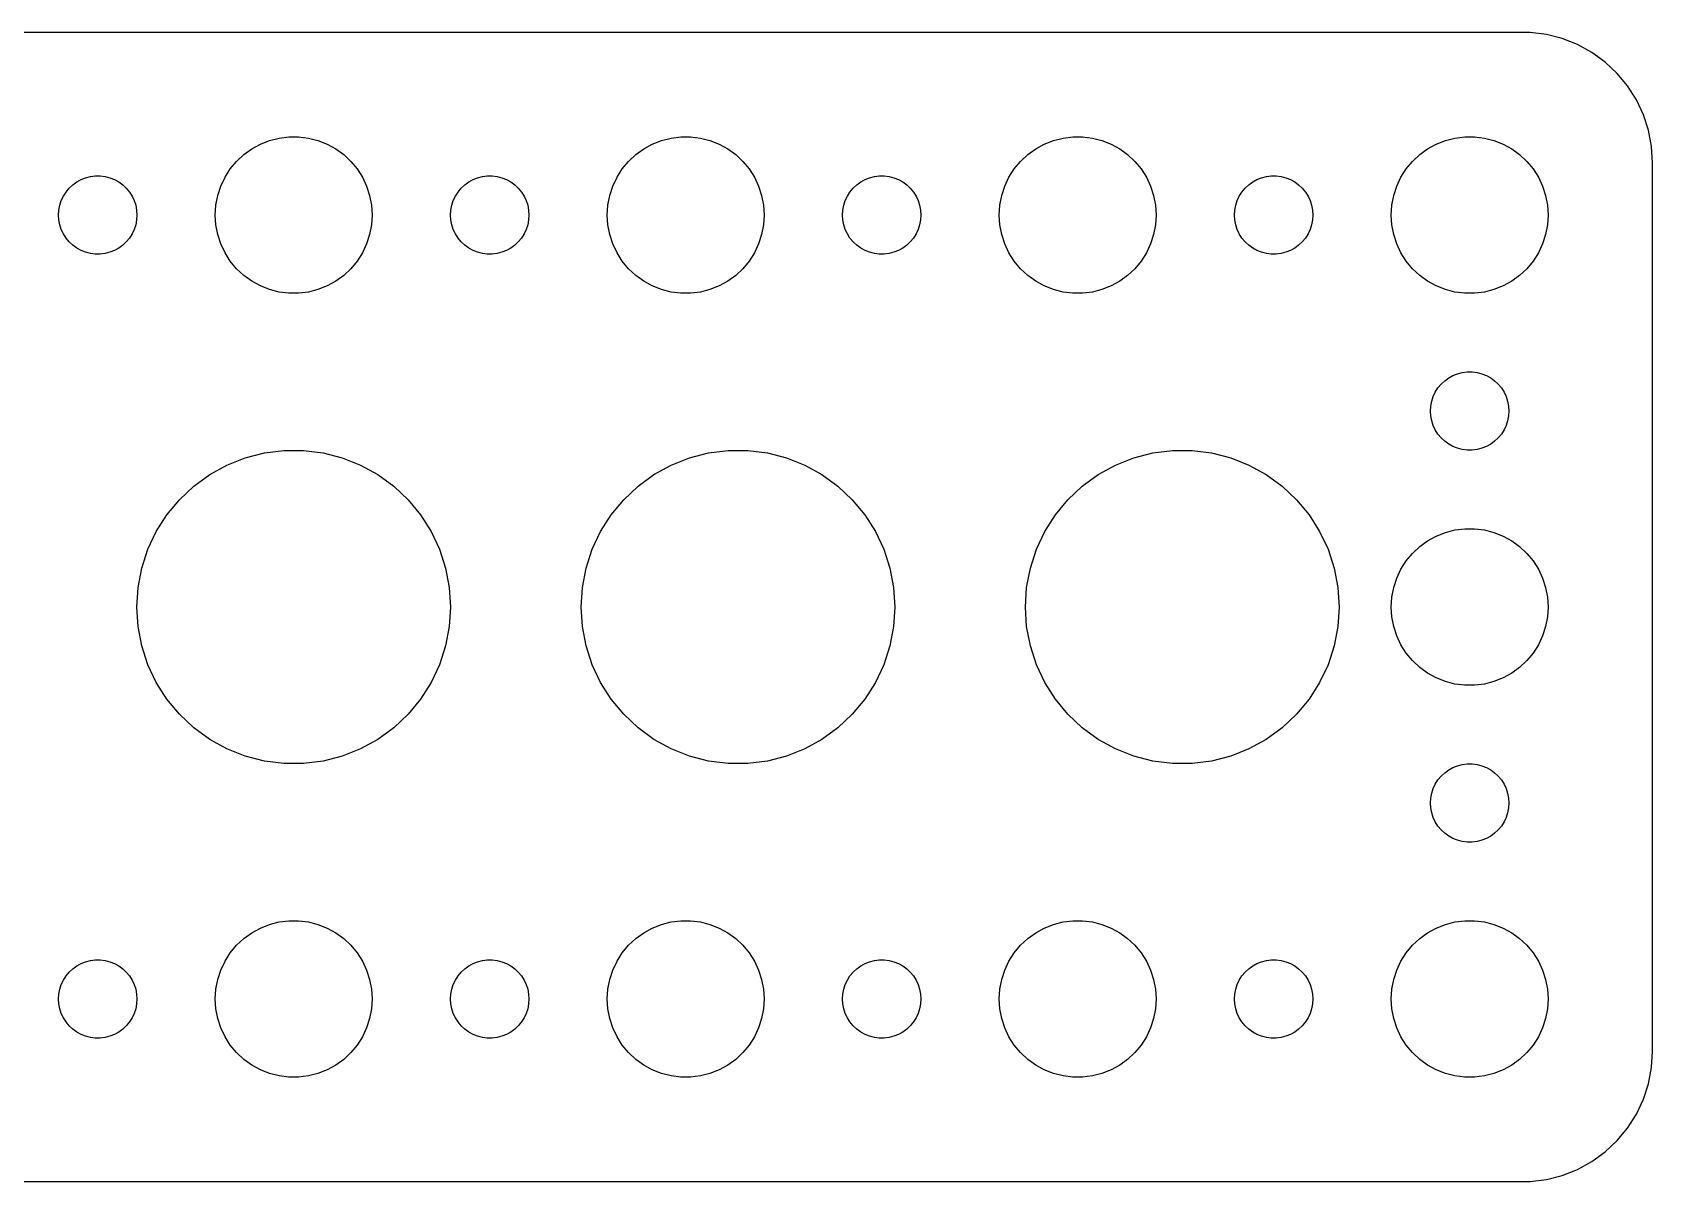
# Model space of a CAD drawing. Header units: metres. Extents: x -52 to 52, y 32 to 76.
# Drawn here: x -10 to 52, y 32 to 76 of the extents above; entities that cross this region are included whole.
import ezdxf

# ---------------------------------------------------------------- set-up
doc = ezdxf.new("R2010")
doc.units = ezdxf.units.M

msp = doc.modelspace()

# ---------------------------------------------------------------- linework, layer by layer
for p, q in [((47.3139, 75.9901), (-47.3139, 75.9901)), ((47.9369, 75.9114), (47.3139, 75.9901)), ((48.5451, 75.7553), (47.9369, 75.9114)), ((49.1289, 75.5241), (48.5451, 75.7553)), ((49.6791, 75.2216), (49.1289, 75.5241)), ((50.1871, 74.8526), (49.6791, 75.2216)), ((50.6448, 74.4227), (50.1871, 74.8526)), ((51.0451, 73.9389), (50.6448, 74.4227)), ((51.3815, 73.4088), (51.0451, 73.9389)), ((51.6489, 72.8406), (51.3815, 73.4088)), ((51.8429, 72.2434), (51.6489, 72.8406)), ((-0.92705, 71.8532), (-0.56213, 71.9469)), ((-0.56213, 71.9469), (-0.18837, 71.9941)), ((-0.18837, 71.9941), (0.18837, 71.9941)), ((0.18837, 71.9941), (0.56213, 71.9469)), ((0.56213, 71.9469), (0.92705, 71.8532)), ((14.0729, 71.8532), (14.4379, 71.9469)), ((14.4379, 71.9469), (14.8116, 71.9941)), ((14.8116, 71.9941), (15.1884, 71.9941)), ((15.1884, 71.9941), (15.5621, 71.9469)), ((15.5621, 71.9469), (15.927, 71.8532)), ((29.0729, 71.8532), (29.4379, 71.9469)), ((29.4379, 71.9469), (29.8116, 71.9941)), ((29.8116, 71.9941), (30.1884, 71.9941)), ((30.1884, 71.9941), (30.5621, 71.9469)), ((30.5621, 71.9469), (30.927, 71.8532)), ((44.0729, 71.8532), (44.4379, 71.9469)), ((44.4379, 71.9469), (44.8116, 71.9941)), ((44.8116, 71.9941), (45.1884, 71.9941)), ((45.1884, 71.9941), (45.5621, 71.9469)), ((45.5621, 71.9469), (45.927, 71.8532)), ((51.9606, 71.6267), (51.8429, 72.2434)), ((-2.1869, 71.0536), (-1.91226, 71.3115)), ((-1.91226, 71.3115), (-1.60747, 71.533)), ((-1.60747, 71.533), (-1.27733, 71.7145)), ((-1.27733, 71.7145), (-0.92705, 71.8532)), ((0.92705, 71.8532), (1.27733, 71.7145)), ((1.27733, 71.7145), (1.60747, 71.533)), ((1.60747, 71.533), (1.91226, 71.3115)), ((1.91226, 71.3115), (2.1869, 71.0536)), ((12.8131, 71.0536), (13.0877, 71.3115)), ((13.0877, 71.3115), (13.3925, 71.533)), ((13.3925, 71.533), (13.7227, 71.7145)), ((13.7227, 71.7145), (14.0729, 71.8532)), ((15.927, 71.8532), (16.2773, 71.7145)), ((16.2773, 71.7145), (16.6075, 71.533)), ((16.6075, 71.533), (16.9123, 71.3115)), ((16.9123, 71.3115), (17.1869, 71.0536)), ((27.8131, 71.0536), (28.0877, 71.3115)), ((28.0877, 71.3115), (28.3925, 71.533)), ((28.3925, 71.533), (28.7227, 71.7145)), ((28.7227, 71.7145), (29.0729, 71.8532)), ((30.927, 71.8532), (31.2773, 71.7145)), ((31.2773, 71.7145), (31.6075, 71.533)), ((31.6075, 71.533), (31.9123, 71.3115)), ((31.9123, 71.3115), (32.1869, 71.0536)), ((42.8131, 71.0536), (43.0877, 71.3115)), ((43.0877, 71.3115), (43.3925, 71.533)), ((43.3925, 71.533), (43.7227, 71.7145)), ((43.7227, 71.7145), (44.0729, 71.8532)), ((45.927, 71.8532), (46.2773, 71.7145)), ((46.2773, 71.7145), (46.6075, 71.533)), ((46.6075, 71.533), (46.9123, 71.3115)), ((46.9123, 71.3115), (47.1869, 71.0536)), ((52, 71), (51.9606, 71.6267)), ((-2.62891, 70.4453), (-2.42705, 70.7634)), ((-2.42705, 70.7634), (-2.1869, 71.0536)), ((2.1869, 71.0536), (2.42705, 70.7634)), ((2.42705, 70.7634), (2.62891, 70.4453)), ((12.3711, 70.4453), (12.5729, 70.7634)), ((12.5729, 70.7634), (12.8131, 71.0536)), ((17.1869, 71.0536), (17.427, 70.7634)), ((17.427, 70.7634), (17.6289, 70.4453)), ((27.3711, 70.4453), (27.5729, 70.7634)), ((27.5729, 70.7634), (27.8131, 71.0536)), ((32.1869, 71.0536), (32.427, 70.7634)), ((32.427, 70.7634), (32.6289, 70.4453)), ((42.3711, 70.4453), (42.5729, 70.7634)), ((42.5729, 70.7634), (42.8131, 71.0536)), ((47.1869, 71.0536), (47.427, 70.7634)), ((47.427, 70.7634), (47.6289, 70.4453)), ((52, 37), (52, 71)), ((-8.59344, 70.0268), (-8.45613, 70.1558)), ((-8.45613, 70.1558), (-8.30373, 70.2665)), ((-8.30373, 70.2665), (-8.13866, 70.3572)), ((-8.13866, 70.3572), (-7.96352, 70.4266)), ((-7.96352, 70.4266), (-7.78107, 70.4734)), ((-7.78107, 70.4734), (-7.59418, 70.497)), ((-7.59418, 70.497), (-7.40581, 70.497)), ((-7.40581, 70.497), (-7.21892, 70.4734)), ((-7.21892, 70.4734), (-7.03647, 70.4266)), ((-7.03647, 70.4266), (-6.86133, 70.3572)), ((-6.86133, 70.3572), (-6.69626, 70.2665)), ((-6.69626, 70.2665), (-6.54385, 70.1558)), ((-6.54385, 70.1558), (-6.40654, 70.0268)), ((-2.90575, 69.7461), (-2.78932, 70.1044)), ((-2.78932, 70.1044), (-2.62891, 70.4453)), ((2.62891, 70.4453), (2.78932, 70.1044)), ((2.78932, 70.1044), (2.90575, 69.7461)), ((6.40654, 70.0268), (6.54385, 70.1558)), ((6.54385, 70.1558), (6.69626, 70.2665)), ((6.69626, 70.2665), (6.86133, 70.3572)), ((6.86133, 70.3572), (7.03647, 70.4266)), ((7.03647, 70.4266), (7.21892, 70.4734)), ((7.21892, 70.4734), (7.40581, 70.497)), ((7.40581, 70.497), (7.59418, 70.497)), ((7.59418, 70.497), (7.78107, 70.4734)), ((7.78107, 70.4734), (7.96352, 70.4266)), ((7.96352, 70.4266), (8.13866, 70.3572)), ((8.13866, 70.3572), (8.30373, 70.2665)), ((8.30373, 70.2665), (8.45613, 70.1558)), ((8.45613, 70.1558), (8.59344, 70.0268)), ((12.0942, 69.7461), (12.2107, 70.1044)), ((12.2107, 70.1044), (12.3711, 70.4453)), ((17.6289, 70.4453), (17.7893, 70.1044)), ((17.7893, 70.1044), (17.9057, 69.7461)), ((21.4065, 70.0268), (21.5439, 70.1558)), ((21.5439, 70.1558), (21.6963, 70.2665)), ((21.6963, 70.2665), (21.8613, 70.3572)), ((21.8613, 70.3572), (22.0365, 70.4266)), ((22.0365, 70.4266), (22.2189, 70.4734)), ((22.2189, 70.4734), (22.4058, 70.497)), ((22.4058, 70.497), (22.5942, 70.497)), ((22.5942, 70.497), (22.7811, 70.4734)), ((22.7811, 70.4734), (22.9635, 70.4266)), ((22.9635, 70.4266), (23.1387, 70.3572)), ((23.1387, 70.3572), (23.3037, 70.2665)), ((23.3037, 70.2665), (23.4561, 70.1558)), ((23.4561, 70.1558), (23.5934, 70.0268)), ((27.0942, 69.7461), (27.2107, 70.1044)), ((27.2107, 70.1044), (27.3711, 70.4453)), ((32.6289, 70.4453), (32.7893, 70.1044)), ((32.7893, 70.1044), (32.9057, 69.7461)), ((36.4065, 70.0268), (36.5439, 70.1558)), ((36.5439, 70.1558), (36.6963, 70.2665)), ((36.6963, 70.2665), (36.8613, 70.3572)), ((36.8613, 70.3572), (37.0365, 70.4266)), ((37.0365, 70.4266), (37.2189, 70.4734)), ((37.2189, 70.4734), (37.4058, 70.497)), ((37.4058, 70.497), (37.5942, 70.497)), ((37.5942, 70.497), (37.7811, 70.4734)), ((37.7811, 70.4734), (37.9635, 70.4266)), ((37.9635, 70.4266), (38.1387, 70.3572)), ((38.1387, 70.3572), (38.3037, 70.2665)), ((38.3037, 70.2665), (38.4561, 70.1558)), ((38.4561, 70.1558), (38.5934, 70.0268)), ((42.0942, 69.7461), (42.2107, 70.1044)), ((42.2107, 70.1044), (42.3711, 70.4453)), ((47.6289, 70.4453), (47.7893, 70.1044)), ((47.7893, 70.1044), (47.9057, 69.7461)), ((-8.95287, 69.373), (-8.89465, 69.5522)), ((-8.89465, 69.5522), (-8.81445, 69.7226)), ((-8.81445, 69.7226), (-8.71352, 69.8817)), ((-8.71352, 69.8817), (-8.59344, 70.0268)), ((-6.40654, 70.0268), (-6.28647, 69.8817)), ((-6.28647, 69.8817), (-6.18553, 69.7226)), ((-6.18553, 69.7226), (-6.10533, 69.5522)), ((-6.10533, 69.5522), (-6.04712, 69.373)), ((-2.97633, 69.376), (-2.90575, 69.7461)), ((2.90575, 69.7461), (2.97633, 69.376)), ((6.04712, 69.373), (6.10533, 69.5522)), ((6.10533, 69.5522), (6.18553, 69.7226)), ((6.18553, 69.7226), (6.28647, 69.8817)), ((6.28647, 69.8817), (6.40654, 70.0268)), ((8.59344, 70.0268), (8.71352, 69.8817)), ((8.71352, 69.8817), (8.81445, 69.7226)), ((8.81445, 69.7226), (8.89465, 69.5522)), ((8.89465, 69.5522), (8.95287, 69.373)), ((12.0237, 69.376), (12.0942, 69.7461)), ((17.9057, 69.7461), (17.9763, 69.376)), ((21.0471, 69.373), (21.1053, 69.5522)), ((21.1053, 69.5522), (21.1855, 69.7226)), ((21.1855, 69.7226), (21.2865, 69.8817)), ((21.2865, 69.8817), (21.4065, 70.0268)), ((23.5934, 70.0268), (23.7135, 69.8817)), ((23.7135, 69.8817), (23.8145, 69.7226)), ((23.8145, 69.7226), (23.8947, 69.5522)), ((23.8947, 69.5522), (23.9529, 69.373)), ((27.0237, 69.376), (27.0942, 69.7461)), ((32.9057, 69.7461), (32.9763, 69.376)), ((36.0471, 69.373), (36.1053, 69.5522)), ((36.1053, 69.5522), (36.1855, 69.7226)), ((36.1855, 69.7226), (36.2865, 69.8817)), ((36.2865, 69.8817), (36.4065, 70.0268)), ((38.5934, 70.0268), (38.7135, 69.8817)), ((38.7135, 69.8817), (38.8145, 69.7226)), ((38.8145, 69.7226), (38.8947, 69.5522)), ((38.8947, 69.5522), (38.9529, 69.373)), ((42.0237, 69.376), (42.0942, 69.7461)), ((47.9057, 69.7461), (47.9763, 69.376)), ((-9, 69), (-8.98816, 69.188)), ((-8.98816, 68.812), (-9, 69)), ((-8.98816, 69.188), (-8.95287, 69.373)), ((-6.04712, 69.373), (-6.01183, 69.188)), ((-6.01183, 69.188), (-6, 69)), ((-6, 69), (-6.01183, 68.812)), ((-3, 69), (-2.97633, 69.376)), ((-2.97633, 68.624), (-3, 69)), ((2.97633, 69.376), (3, 69)), ((3, 69), (2.97633, 68.624)), ((6, 69), (6.01183, 69.188)), ((6.01183, 68.812), (6, 69)), ((6.01183, 69.188), (6.04712, 69.373)), ((8.95287, 69.373), (8.98816, 69.188)), ((8.98816, 69.188), (9, 69)), ((9, 69), (8.98816, 68.812)), ((12, 69), (12.0237, 69.376)), ((12.0237, 68.624), (12, 69)), ((17.9763, 69.376), (18, 69)), ((18, 69), (17.9763, 68.624)), ((21, 69), (21.0118, 69.188)), ((21.0118, 68.812), (21, 69)), ((21.0118, 69.188), (21.0471, 69.373)), ((23.9529, 69.373), (23.9882, 69.188)), ((23.9882, 69.188), (24, 69)), ((24, 69), (23.9882, 68.812)), ((27, 69), (27.0237, 69.376)), ((27.0237, 68.624), (27, 69)), ((32.9763, 69.376), (33, 69)), ((33, 69), (32.9763, 68.624)), ((36, 69), (36.0118, 69.188)), ((36.0118, 68.812), (36, 69)), ((36.0118, 69.188), (36.0471, 69.373)), ((38.9529, 69.373), (38.9882, 69.188)), ((38.9882, 69.188), (39, 69)), ((39, 69), (38.9882, 68.812)), ((42, 69), (42.0237, 69.376)), ((42.0237, 68.624), (42, 69)), ((47.9763, 69.376), (48, 69)), ((48, 69), (47.9763, 68.624)), ((-8.95287, 68.627), (-8.98816, 68.812)), ((-8.89465, 68.4478), (-8.95287, 68.627)), ((-8.81445, 68.2774), (-8.89465, 68.4478)), ((-8.71352, 68.1183), (-8.81445, 68.2774)), ((-6.18553, 68.2774), (-6.28647, 68.1183)), ((-6.10533, 68.4478), (-6.18553, 68.2774)), ((-6.04712, 68.627), (-6.10533, 68.4478)), ((-6.01183, 68.812), (-6.04712, 68.627)), ((-2.90575, 68.2539), (-2.97633, 68.624)), ((-2.78932, 67.8956), (-2.90575, 68.2539)), ((2.90575, 68.2539), (2.78932, 67.8956)), ((2.97633, 68.624), (2.90575, 68.2539)), ((6.04712, 68.627), (6.01183, 68.812)), ((6.10533, 68.4478), (6.04712, 68.627)), ((6.18553, 68.2774), (6.10533, 68.4478)), ((6.28647, 68.1183), (6.18553, 68.2774)), ((8.81445, 68.2774), (8.71352, 68.1183)), ((8.89465, 68.4478), (8.81445, 68.2774)), ((8.95287, 68.627), (8.89465, 68.4478)), ((8.98816, 68.812), (8.95287, 68.627)), ((12.0942, 68.2539), (12.0237, 68.624)), ((12.2107, 67.8956), (12.0942, 68.2539)), ((17.9057, 68.2539), (17.7893, 67.8956)), ((17.9763, 68.624), (17.9057, 68.2539)), ((21.0471, 68.627), (21.0118, 68.812)), ((21.1053, 68.4478), (21.0471, 68.627)), ((21.1855, 68.2774), (21.1053, 68.4478)), ((21.2865, 68.1183), (21.1855, 68.2774)), ((23.8145, 68.2774), (23.7135, 68.1183)), ((23.8947, 68.4478), (23.8145, 68.2774)), ((23.9529, 68.627), (23.8947, 68.4478)), ((23.9882, 68.812), (23.9529, 68.627)), ((27.0942, 68.2539), (27.0237, 68.624)), ((27.2107, 67.8956), (27.0942, 68.2539)), ((32.9057, 68.2539), (32.7893, 67.8956)), ((32.9763, 68.624), (32.9057, 68.2539)), ((36.0471, 68.627), (36.0118, 68.812)), ((36.1053, 68.4478), (36.0471, 68.627)), ((36.1855, 68.2774), (36.1053, 68.4478)), ((36.2865, 68.1183), (36.1855, 68.2774)), ((38.8145, 68.2774), (38.7135, 68.1183)), ((38.8947, 68.4478), (38.8145, 68.2774)), ((38.9529, 68.627), (38.8947, 68.4478)), ((38.9882, 68.812), (38.9529, 68.627)), ((42.0942, 68.2539), (42.0237, 68.624)), ((42.2107, 67.8956), (42.0942, 68.2539)), ((47.9057, 68.2539), (47.7893, 67.8956)), ((47.9763, 68.624), (47.9057, 68.2539)), ((-8.59344, 67.9732), (-8.71352, 68.1183)), ((-8.45613, 67.8442), (-8.59344, 67.9732)), ((-8.30373, 67.7335), (-8.45613, 67.8442)), ((-8.13866, 67.6427), (-8.30373, 67.7335)), ((-7.96352, 67.5734), (-8.13866, 67.6427)), ((-6.86133, 67.6427), (-7.03647, 67.5734)), ((-6.69626, 67.7335), (-6.86133, 67.6427)), ((-6.54385, 67.8442), (-6.69626, 67.7335)), ((-6.40654, 67.9732), (-6.54385, 67.8442)), ((-6.28647, 68.1183), (-6.40654, 67.9732)), ((-2.62891, 67.5547), (-2.78932, 67.8956)), ((2.78932, 67.8956), (2.62891, 67.5547)), ((6.40654, 67.9732), (6.28647, 68.1183)), ((6.54385, 67.8442), (6.40654, 67.9732)), ((6.69626, 67.7335), (6.54385, 67.8442)), ((6.86133, 67.6427), (6.69626, 67.7335)), ((7.03647, 67.5734), (6.86133, 67.6427)), ((8.13866, 67.6427), (7.96352, 67.5734)), ((8.30373, 67.7335), (8.13866, 67.6427)), ((8.45613, 67.8442), (8.30373, 67.7335)), ((8.59344, 67.9732), (8.45613, 67.8442)), ((8.71352, 68.1183), (8.59344, 67.9732)), ((12.3711, 67.5547), (12.2107, 67.8956)), ((17.7893, 67.8956), (17.6289, 67.5547)), ((21.4065, 67.9732), (21.2865, 68.1183)), ((21.5439, 67.8442), (21.4065, 67.9732)), ((21.6963, 67.7335), (21.5439, 67.8442)), ((21.8613, 67.6427), (21.6963, 67.7335)), ((22.0365, 67.5734), (21.8613, 67.6427)), ((23.1387, 67.6427), (22.9635, 67.5734)), ((23.3037, 67.7335), (23.1387, 67.6427)), ((23.4561, 67.8442), (23.3037, 67.7335)), ((23.5934, 67.9732), (23.4561, 67.8442)), ((23.7135, 68.1183), (23.5934, 67.9732)), ((27.3711, 67.5547), (27.2107, 67.8956)), ((32.7893, 67.8956), (32.6289, 67.5547)), ((36.4065, 67.9732), (36.2865, 68.1183)), ((36.5439, 67.8442), (36.4065, 67.9732)), ((36.6963, 67.7335), (36.5439, 67.8442)), ((36.8613, 67.6427), (36.6963, 67.7335)), ((37.0365, 67.5734), (36.8613, 67.6427)), ((38.1387, 67.6427), (37.9635, 67.5734)), ((38.3037, 67.7335), (38.1387, 67.6427)), ((38.4561, 67.8442), (38.3037, 67.7335)), ((38.5934, 67.9732), (38.4561, 67.8442)), ((38.7135, 68.1183), (38.5934, 67.9732)), ((42.3711, 67.5547), (42.2107, 67.8956)), ((47.7893, 67.8956), (47.6289, 67.5547)), ((-7.78107, 67.5266), (-7.96352, 67.5734)), ((-7.59418, 67.5029), (-7.78107, 67.5266)), ((-7.40581, 67.5029), (-7.59418, 67.5029)), ((-7.21892, 67.5266), (-7.40581, 67.5029)), ((-7.03647, 67.5734), (-7.21892, 67.5266)), ((-2.42705, 67.2366), (-2.62891, 67.5547)), ((-2.1869, 66.9464), (-2.42705, 67.2366)), ((2.42705, 67.2366), (2.1869, 66.9464)), ((2.62891, 67.5547), (2.42705, 67.2366)), ((7.21892, 67.5266), (7.03647, 67.5734)), ((7.40581, 67.5029), (7.21892, 67.5266)), ((7.59418, 67.5029), (7.40581, 67.5029)), ((7.78107, 67.5266), (7.59418, 67.5029)), ((7.96352, 67.5734), (7.78107, 67.5266)), ((12.5729, 67.2366), (12.3711, 67.5547)), ((12.8131, 66.9464), (12.5729, 67.2366)), ((17.427, 67.2366), (17.1869, 66.9464)), ((17.6289, 67.5547), (17.427, 67.2366)), ((22.2189, 67.5266), (22.0365, 67.5734)), ((22.4058, 67.5029), (22.2189, 67.5266)), ((22.5942, 67.5029), (22.4058, 67.5029)), ((22.7811, 67.5266), (22.5942, 67.5029)), ((22.9635, 67.5734), (22.7811, 67.5266)), ((27.5729, 67.2366), (27.3711, 67.5547)), ((27.8131, 66.9464), (27.5729, 67.2366)), ((32.427, 67.2366), (32.1869, 66.9464)), ((32.6289, 67.5547), (32.427, 67.2366)), ((37.2189, 67.5266), (37.0365, 67.5734)), ((37.4058, 67.5029), (37.2189, 67.5266)), ((37.5942, 67.5029), (37.4058, 67.5029)), ((37.7811, 67.5266), (37.5942, 67.5029)), ((37.9635, 67.5734), (37.7811, 67.5266)), ((42.5729, 67.2366), (42.3711, 67.5547)), ((42.8131, 66.9464), (42.5729, 67.2366)), ((47.427, 67.2366), (47.1869, 66.9464)), ((47.6289, 67.5547), (47.427, 67.2366)), ((-1.91226, 66.6884), (-2.1869, 66.9464)), ((-1.60747, 66.467), (-1.91226, 66.6884)), ((-1.27733, 66.2855), (-1.60747, 66.467)), ((1.60747, 66.467), (1.27733, 66.2855)), ((1.91226, 66.6884), (1.60747, 66.467)), ((2.1869, 66.9464), (1.91226, 66.6884)), ((13.0877, 66.6884), (12.8131, 66.9464)), ((13.3925, 66.467), (13.0877, 66.6884)), ((13.7227, 66.2855), (13.3925, 66.467)), ((16.6075, 66.467), (16.2773, 66.2855)), ((16.9123, 66.6884), (16.6075, 66.467)), ((17.1869, 66.9464), (16.9123, 66.6884)), ((28.0877, 66.6884), (27.8131, 66.9464)), ((28.3925, 66.467), (28.0877, 66.6884)), ((28.7227, 66.2855), (28.3925, 66.467)), ((31.6075, 66.467), (31.2773, 66.2855)), ((31.9123, 66.6884), (31.6075, 66.467)), ((32.1869, 66.9464), (31.9123, 66.6884)), ((43.0877, 66.6884), (42.8131, 66.9464)), ((43.3925, 66.467), (43.0877, 66.6884)), ((43.7227, 66.2855), (43.3925, 66.467)), ((46.6075, 66.467), (46.2773, 66.2855)), ((46.9123, 66.6884), (46.6075, 66.467)), ((47.1869, 66.9464), (46.9123, 66.6884)), ((-0.92705, 66.1468), (-1.27733, 66.2855)), ((-0.56213, 66.0531), (-0.92705, 66.1468)), ((-0.18837, 66.0059), (-0.56213, 66.0531)), ((0.18837, 66.0059), (-0.18837, 66.0059)), ((0.56213, 66.0531), (0.18837, 66.0059)), ((0.92705, 66.1468), (0.56213, 66.0531)), ((1.27733, 66.2855), (0.92705, 66.1468)), ((14.0729, 66.1468), (13.7227, 66.2855)), ((14.4379, 66.0531), (14.0729, 66.1468)), ((14.8116, 66.0059), (14.4379, 66.0531)), ((15.1884, 66.0059), (14.8116, 66.0059)), ((15.5621, 66.0531), (15.1884, 66.0059)), ((15.927, 66.1468), (15.5621, 66.0531)), ((16.2773, 66.2855), (15.927, 66.1468)), ((29.0729, 66.1468), (28.7227, 66.2855)), ((29.4379, 66.0531), (29.0729, 66.1468)), ((29.8116, 66.0059), (29.4379, 66.0531)), ((30.1884, 66.0059), (29.8116, 66.0059)), ((30.5621, 66.0531), (30.1884, 66.0059)), ((30.927, 66.1468), (30.5621, 66.0531)), ((31.2773, 66.2855), (30.927, 66.1468)), ((44.0729, 66.1468), (43.7227, 66.2855)), ((44.4379, 66.0531), (44.0729, 66.1468)), ((44.8116, 66.0059), (44.4379, 66.0531)), ((45.1884, 66.0059), (44.8116, 66.0059)), ((45.5621, 66.0531), (45.1884, 66.0059)), ((45.927, 66.1468), (45.5621, 66.0531)), ((46.2773, 66.2855), (45.927, 66.1468)), ((43.9065, 62.5268), (44.0439, 62.6558)), ((44.0439, 62.6558), (44.1963, 62.7665)), ((44.1963, 62.7665), (44.3613, 62.8572)), ((44.3613, 62.8572), (44.5365, 62.9266)), ((44.5365, 62.9266), (44.7189, 62.9734)), ((44.7189, 62.9734), (44.9058, 62.997)), ((44.9058, 62.997), (45.0942, 62.997)), ((45.0942, 62.997), (45.2811, 62.9734)), ((45.2811, 62.9734), (45.4635, 62.9266)), ((45.4635, 62.9266), (45.6387, 62.8572)), ((45.6387, 62.8572), (45.8037, 62.7665)), ((45.8037, 62.7665), (45.9561, 62.6558)), ((45.9561, 62.6558), (46.0934, 62.5268)), ((43.5471, 61.873), (43.6053, 62.0522)), ((43.6053, 62.0522), (43.6855, 62.2226)), ((43.6855, 62.2226), (43.7865, 62.3817)), ((43.7865, 62.3817), (43.9065, 62.5268)), ((46.0934, 62.5268), (46.2135, 62.3817)), ((46.2135, 62.3817), (46.3145, 62.2226)), ((46.3145, 62.2226), (46.3947, 62.0522)), ((46.3947, 62.0522), (46.4529, 61.873)), ((43.5, 61.5), (43.5118, 61.688)), ((43.5118, 61.312), (43.5, 61.5)), ((43.5118, 61.688), (43.5471, 61.873)), ((46.4529, 61.873), (46.4882, 61.688)), ((46.4882, 61.688), (46.5, 61.5)), ((46.5, 61.5), (46.4882, 61.312)), ((43.5471, 61.127), (43.5118, 61.312)), ((43.6053, 60.9478), (43.5471, 61.127)), ((43.6855, 60.7774), (43.6053, 60.9478)), ((43.7865, 60.6183), (43.6855, 60.7774)), ((46.3145, 60.7774), (46.2135, 60.6183)), ((46.3947, 60.9478), (46.3145, 60.7774)), ((46.4529, 61.127), (46.3947, 60.9478)), ((46.4882, 61.312), (46.4529, 61.127)), ((43.9065, 60.4732), (43.7865, 60.6183)), ((44.0439, 60.3442), (43.9065, 60.4732)), ((44.1963, 60.2335), (44.0439, 60.3442)), ((44.3613, 60.1427), (44.1963, 60.2335)), ((44.5365, 60.0734), (44.3613, 60.1427)), ((45.6387, 60.1427), (45.4635, 60.0734)), ((45.8037, 60.2335), (45.6387, 60.1427)), ((45.9561, 60.3442), (45.8037, 60.2335)), ((46.0934, 60.4732), (45.9561, 60.3442)), ((46.2135, 60.6183), (46.0934, 60.4732)), ((-2.55467, 59.429), (-1.8541, 59.7063)), ((-1.8541, 59.7063), (-1.12428, 59.8937)), ((-1.12428, 59.8937), (-0.37674, 59.9882)), ((-0.37674, 59.9882), (0.37674, 59.9882)), ((0.37674, 59.9882), (1.12428, 59.8937)), ((1.12428, 59.8937), (1.8541, 59.7063)), ((1.8541, 59.7063), (2.55467, 59.429)), ((14.4453, 59.429), (15.1459, 59.7063)), ((15.1459, 59.7063), (15.8757, 59.8937)), ((15.8757, 59.8937), (16.6232, 59.9882)), ((16.6232, 59.9882), (17.3767, 59.9882)), ((17.3767, 59.9882), (18.1243, 59.8937)), ((18.1243, 59.8937), (18.8541, 59.7063)), ((18.8541, 59.7063), (19.5547, 59.429)), ((31.4453, 59.429), (32.1459, 59.7063)), ((32.1459, 59.7063), (32.8757, 59.8937)), ((32.8757, 59.8937), (33.6232, 59.9882)), ((33.6232, 59.9882), (34.3767, 59.9882)), ((34.3767, 59.9882), (35.1243, 59.8937)), ((35.1243, 59.8937), (35.8541, 59.7063)), ((35.8541, 59.7063), (36.5547, 59.429)), ((44.7189, 60.0266), (44.5365, 60.0734)), ((44.9058, 60.0029), (44.7189, 60.0266)), ((45.0942, 60.0029), (44.9058, 60.0029)), ((45.2811, 60.0266), (45.0942, 60.0029)), ((45.4635, 60.0734), (45.2811, 60.0266)), ((-3.82454, 58.6231), (-3.21495, 59.066)), ((-3.21495, 59.066), (-2.55467, 59.429)), ((2.55467, 59.429), (3.21495, 59.066)), ((3.21495, 59.066), (3.82454, 58.6231)), ((13.1754, 58.6231), (13.785, 59.066)), ((13.785, 59.066), (14.4453, 59.429)), ((19.5547, 59.429), (20.215, 59.066)), ((20.215, 59.066), (20.8245, 58.6231)), ((30.1754, 58.6231), (30.785, 59.066)), ((30.785, 59.066), (31.4453, 59.429)), ((36.5547, 59.429), (37.215, 59.066)), ((37.215, 59.066), (37.8245, 58.6231)), ((-4.37381, 58.1073), (-3.82454, 58.6231)), ((3.82454, 58.6231), (4.37381, 58.1073)), ((12.6262, 58.1073), (13.1754, 58.6231)), ((20.8245, 58.6231), (21.3738, 58.1073)), ((29.6262, 58.1073), (30.1754, 58.6231)), ((37.8245, 58.6231), (38.3738, 58.1073)), ((-4.8541, 57.5267), (-4.37381, 58.1073)), ((4.37381, 58.1073), (4.8541, 57.5267)), ((12.1459, 57.5267), (12.6262, 58.1073)), ((21.3738, 58.1073), (21.8541, 57.5267)), ((29.1459, 57.5267), (29.6262, 58.1073)), ((38.3738, 58.1073), (38.8541, 57.5267)), ((-5.25783, 56.8905), (-4.8541, 57.5267)), ((4.8541, 57.5267), (5.25783, 56.8905)), ((11.7422, 56.8905), (12.1459, 57.5267)), ((21.8541, 57.5267), (22.2578, 56.8905)), ((28.7422, 56.8905), (29.1459, 57.5267)), ((38.8541, 57.5267), (39.2578, 56.8905)), ((-5.57864, 56.2087), (-5.25783, 56.8905)), ((5.25783, 56.8905), (5.57864, 56.2087)), ((11.4213, 56.2087), (11.7422, 56.8905)), ((22.2578, 56.8905), (22.5787, 56.2087)), ((28.4213, 56.2087), (28.7422, 56.8905)), ((39.2578, 56.8905), (39.5787, 56.2087)), ((43.0877, 56.3115), (43.3925, 56.533)), ((43.3925, 56.533), (43.7227, 56.7145)), ((43.7227, 56.7145), (44.0729, 56.8532)), ((44.0729, 56.8532), (44.4379, 56.9469)), ((44.4379, 56.9469), (44.8116, 56.9941)), ((44.8116, 56.9941), (45.1884, 56.9941)), ((45.1884, 56.9941), (45.5621, 56.9469)), ((45.5621, 56.9469), (45.927, 56.8532)), ((45.927, 56.8532), (46.2773, 56.7145)), ((46.2773, 56.7145), (46.6075, 56.533)), ((46.6075, 56.533), (46.9123, 56.3115)), ((-5.81149, 55.4921), (-5.57864, 56.2087)), ((5.57864, 56.2087), (5.81149, 55.4921)), ((11.1885, 55.4921), (11.4213, 56.2087)), ((22.5787, 56.2087), (22.8115, 55.4921)), ((28.1885, 55.4921), (28.4213, 56.2087)), ((39.5787, 56.2087), (39.8115, 55.4921)), ((42.5729, 55.7634), (42.8131, 56.0536)), ((42.8131, 56.0536), (43.0877, 56.3115)), ((46.9123, 56.3115), (47.1869, 56.0536)), ((47.1869, 56.0536), (47.427, 55.7634)), ((-5.95268, 54.752), (-5.81149, 55.4921)), ((5.81149, 55.4921), (5.95268, 54.752)), ((11.0473, 54.752), (11.1885, 55.4921)), ((22.8115, 55.4921), (22.9527, 54.752)), ((28.0473, 54.752), (28.1885, 55.4921)), ((39.8115, 55.4921), (39.9527, 54.752)), ((42.2107, 55.1044), (42.3711, 55.4453)), ((42.3711, 55.4453), (42.5729, 55.7634)), ((47.427, 55.7634), (47.6289, 55.4453)), ((47.6289, 55.4453), (47.7893, 55.1044)), ((-6, 54), (-5.95268, 54.752)), ((5.95268, 54.752), (6, 54)), ((11, 54), (11.0473, 54.752)), ((22.9527, 54.752), (23, 54)), ((28, 54), (28.0473, 54.752)), ((39.9527, 54.752), (40, 54)), ((42.0237, 54.376), (42.0942, 54.7461)), ((42.0942, 54.7461), (42.2107, 55.1044)), ((47.7893, 55.1044), (47.9057, 54.7461)), ((47.9057, 54.7461), (47.9763, 54.376)), ((-5.95268, 53.248), (-6, 54)), ((6, 54), (5.95268, 53.248)), ((11.0473, 53.248), (11, 54)), ((23, 54), (22.9527, 53.248)), ((28.0473, 53.248), (28, 54)), ((40, 54), (39.9527, 53.248)), ((42, 54), (42.0237, 54.376)), ((42.0237, 53.624), (42, 54)), ((47.9763, 54.376), (48, 54)), ((48, 54), (47.9763, 53.624)), ((42.0942, 53.2539), (42.0237, 53.624)), ((47.9763, 53.624), (47.9057, 53.2539)), ((-5.81149, 52.5079), (-5.95268, 53.248)), ((5.95268, 53.248), (5.81149, 52.5079)), ((11.1885, 52.5079), (11.0473, 53.248)), ((22.9527, 53.248), (22.8115, 52.5079)), ((28.1885, 52.5079), (28.0473, 53.248)), ((39.9527, 53.248), (39.8115, 52.5079)), ((42.2107, 52.8956), (42.0942, 53.2539)), ((42.3711, 52.5547), (42.2107, 52.8956)), ((47.7893, 52.8956), (47.6289, 52.5547)), ((47.9057, 53.2539), (47.7893, 52.8956)), ((-5.57864, 51.7913), (-5.81149, 52.5079)), ((5.81149, 52.5079), (5.57864, 51.7913)), ((11.4213, 51.7913), (11.1885, 52.5079)), ((22.8115, 52.5079), (22.5787, 51.7913)), ((28.4213, 51.7913), (28.1885, 52.5079)), ((39.8115, 52.5079), (39.5787, 51.7913)), ((42.5729, 52.2366), (42.3711, 52.5547)), ((42.8131, 51.9464), (42.5729, 52.2366)), ((47.427, 52.2366), (47.1869, 51.9464)), ((47.6289, 52.5547), (47.427, 52.2366)), ((-5.25783, 51.1095), (-5.57864, 51.7913)), ((5.57864, 51.7913), (5.25783, 51.1095)), ((11.7422, 51.1095), (11.4213, 51.7913)), ((22.5787, 51.7913), (22.2578, 51.1095)), ((28.7422, 51.1095), (28.4213, 51.7913)), ((39.5787, 51.7913), (39.2578, 51.1095)), ((43.0877, 51.6885), (42.8131, 51.9464)), ((43.3925, 51.467), (43.0877, 51.6885)), ((43.7227, 51.2855), (43.3925, 51.467)), ((46.6075, 51.467), (46.2773, 51.2855)), ((46.9123, 51.6885), (46.6075, 51.467)), ((47.1869, 51.9464), (46.9123, 51.6885)), ((-4.8541, 50.4733), (-5.25783, 51.1095)), ((5.25783, 51.1095), (4.8541, 50.4733)), ((12.1459, 50.4733), (11.7422, 51.1095)), ((22.2578, 51.1095), (21.8541, 50.4733)), ((29.1459, 50.4733), (28.7422, 51.1095)), ((39.2578, 51.1095), (38.8541, 50.4733)), ((44.0729, 51.1468), (43.7227, 51.2855)), ((44.4379, 51.0531), (44.0729, 51.1468)), ((44.8116, 51.0059), (44.4379, 51.0531)), ((45.1884, 51.0059), (44.8116, 51.0059)), ((45.5621, 51.0531), (45.1884, 51.0059)), ((45.927, 51.1468), (45.5621, 51.0531)), ((46.2773, 51.2855), (45.927, 51.1468)), ((-4.37381, 49.8927), (-4.8541, 50.4733)), ((4.8541, 50.4733), (4.37381, 49.8927)), ((12.6262, 49.8927), (12.1459, 50.4733)), ((21.8541, 50.4733), (21.3738, 49.8927)), ((29.6262, 49.8927), (29.1459, 50.4733)), ((38.8541, 50.4733), (38.3738, 49.8927)), ((-3.82454, 49.3769), (-4.37381, 49.8927)), ((4.37381, 49.8927), (3.82454, 49.3769)), ((13.1754, 49.3769), (12.6262, 49.8927)), ((21.3738, 49.8927), (20.8245, 49.3769)), ((30.1754, 49.3769), (29.6262, 49.8927)), ((38.3738, 49.8927), (37.8245, 49.3769)), ((-3.21495, 48.934), (-3.82454, 49.3769)), ((3.82454, 49.3769), (3.21495, 48.934)), ((13.785, 48.934), (13.1754, 49.3769)), ((20.8245, 49.3769), (20.215, 48.934)), ((30.785, 48.934), (30.1754, 49.3769)), ((37.8245, 49.3769), (37.215, 48.934)), ((-2.55467, 48.571), (-3.21495, 48.934)), ((-1.8541, 48.2937), (-2.55467, 48.571)), ((2.55467, 48.571), (1.8541, 48.2937)), ((3.21495, 48.934), (2.55467, 48.571)), ((14.4453, 48.571), (13.785, 48.934)), ((15.1459, 48.2937), (14.4453, 48.571)), ((19.5547, 48.571), (18.8541, 48.2937)), ((20.215, 48.934), (19.5547, 48.571)), ((31.4453, 48.571), (30.785, 48.934)), ((32.1459, 48.2937), (31.4453, 48.571)), ((36.5547, 48.571), (35.8541, 48.2937)), ((37.215, 48.934), (36.5547, 48.571)), ((-1.12428, 48.1063), (-1.8541, 48.2937)), ((-0.37674, 48.0118), (-1.12428, 48.1063)), ((0.37674, 48.0118), (-0.37674, 48.0118)), ((1.12428, 48.1063), (0.37674, 48.0118)), ((1.8541, 48.2937), (1.12428, 48.1063)), ((15.8757, 48.1063), (15.1459, 48.2937)), ((16.6232, 48.0118), (15.8757, 48.1063)), ((17.3767, 48.0118), (16.6232, 48.0118)), ((18.1243, 48.1063), (17.3767, 48.0118)), ((18.8541, 48.2937), (18.1243, 48.1063)), ((32.8757, 48.1063), (32.1459, 48.2937)), ((33.6232, 48.0118), (32.8757, 48.1063)), ((34.3767, 48.0118), (33.6232, 48.0118)), ((35.1243, 48.1063), (34.3767, 48.0118)), ((35.8541, 48.2937), (35.1243, 48.1063)), ((44.0439, 47.6558), (44.1963, 47.7665)), ((44.1963, 47.7665), (44.3613, 47.8573)), ((44.3613, 47.8573), (44.5365, 47.9266)), ((44.5365, 47.9266), (44.7189, 47.9734)), ((44.7189, 47.9734), (44.9058, 47.9971)), ((44.9058, 47.9971), (45.0942, 47.9971)), ((45.0942, 47.9971), (45.2811, 47.9734)), ((45.2811, 47.9734), (45.4635, 47.9266)), ((45.4635, 47.9266), (45.6387, 47.8573)), ((45.6387, 47.8573), (45.8037, 47.7665)), ((45.8037, 47.7665), (45.9561, 47.6558)), ((43.6053, 47.0522), (43.6855, 47.2226)), ((43.6855, 47.2226), (43.7865, 47.3817)), ((43.7865, 47.3817), (43.9065, 47.5268)), ((43.9065, 47.5268), (44.0439, 47.6558)), ((45.9561, 47.6558), (46.0934, 47.5268)), ((46.0934, 47.5268), (46.2135, 47.3817)), ((46.2135, 47.3817), (46.3145, 47.2226)), ((46.3145, 47.2226), (46.3947, 47.0522)), ((43.5, 46.5), (43.5118, 46.688)), ((43.5118, 46.312), (43.5, 46.5)), ((43.5118, 46.688), (43.5471, 46.873)), ((43.5471, 46.873), (43.6053, 47.0522)), ((46.3947, 47.0522), (46.4529, 46.873)), ((46.4529, 46.873), (46.4882, 46.688)), ((46.4882, 46.688), (46.5, 46.5)), ((46.5, 46.5), (46.4882, 46.312)), ((43.5471, 46.127), (43.5118, 46.312)), ((43.6053, 45.9478), (43.5471, 46.127)), ((43.6855, 45.7774), (43.6053, 45.9478)), ((46.3947, 45.9478), (46.3145, 45.7774)), ((46.4529, 46.127), (46.3947, 45.9478)), ((46.4882, 46.312), (46.4529, 46.127)), ((43.7865, 45.6183), (43.6855, 45.7774)), ((43.9065, 45.4732), (43.7865, 45.6183)), ((44.0439, 45.3442), (43.9065, 45.4732)), ((44.1963, 45.2335), (44.0439, 45.3442)), ((45.9561, 45.3442), (45.8037, 45.2335)), ((46.0934, 45.4732), (45.9561, 45.3442)), ((46.2135, 45.6183), (46.0934, 45.4732)), ((46.3145, 45.7774), (46.2135, 45.6183)), ((44.3613, 45.1428), (44.1963, 45.2335)), ((44.5365, 45.0734), (44.3613, 45.1428)), ((44.7189, 45.0266), (44.5365, 45.0734)), ((44.9058, 45.003), (44.7189, 45.0266)), ((45.0942, 45.003), (44.9058, 45.003)), ((45.2811, 45.0266), (45.0942, 45.003)), ((45.4635, 45.0734), (45.2811, 45.0266)), ((45.6387, 45.1428), (45.4635, 45.0734)), ((45.8037, 45.2335), (45.6387, 45.1428)), ((-1.60747, 41.533), (-1.27733, 41.7145)), ((-1.27733, 41.7145), (-0.92705, 41.8532)), ((-0.92705, 41.8532), (-0.56213, 41.9469)), ((-0.56213, 41.9469), (-0.18837, 41.9941)), ((-0.18837, 41.9941), (0.18837, 41.9941)), ((0.18837, 41.9941), (0.56213, 41.9469)), ((0.56213, 41.9469), (0.92705, 41.8532)), ((0.92705, 41.8532), (1.27733, 41.7145)), ((1.27733, 41.7145), (1.60747, 41.533)), ((13.3925, 41.533), (13.7227, 41.7145)), ((13.7227, 41.7145), (14.0729, 41.8532)), ((14.0729, 41.8532), (14.4379, 41.9469)), ((14.4379, 41.9469), (14.8116, 41.9941)), ((14.8116, 41.9941), (15.1884, 41.9941)), ((15.1884, 41.9941), (15.5621, 41.9469)), ((15.5621, 41.9469), (15.927, 41.8532)), ((15.927, 41.8532), (16.2773, 41.7145)), ((16.2773, 41.7145), (16.6075, 41.533)), ((28.3925, 41.533), (28.7227, 41.7145)), ((28.7227, 41.7145), (29.0729, 41.8532)), ((29.0729, 41.8532), (29.4379, 41.9469)), ((29.4379, 41.9469), (29.8116, 41.9941)), ((29.8116, 41.9941), (30.1884, 41.9941)), ((30.1884, 41.9941), (30.5621, 41.9469)), ((30.5621, 41.9469), (30.927, 41.8532)), ((30.927, 41.8532), (31.2773, 41.7145)), ((31.2773, 41.7145), (31.6075, 41.533)), ((43.3925, 41.533), (43.7227, 41.7145)), ((43.7227, 41.7145), (44.0729, 41.8532)), ((44.0729, 41.8532), (44.4379, 41.9469)), ((44.4379, 41.9469), (44.8116, 41.9941)), ((44.8116, 41.9941), (45.1884, 41.9941)), ((45.1884, 41.9941), (45.5621, 41.9469)), ((45.5621, 41.9469), (45.927, 41.8532)), ((45.927, 41.8532), (46.2773, 41.7145)), ((46.2773, 41.7145), (46.6075, 41.533)), ((-2.42705, 40.7634), (-2.1869, 41.0536)), ((-2.1869, 41.0536), (-1.91226, 41.3116)), ((-1.91226, 41.3116), (-1.60747, 41.533)), ((1.60747, 41.533), (1.91226, 41.3116)), ((1.91226, 41.3116), (2.1869, 41.0536)), ((2.1869, 41.0536), (2.42705, 40.7634)), ((12.5729, 40.7634), (12.8131, 41.0536)), ((12.8131, 41.0536), (13.0877, 41.3116)), ((13.0877, 41.3116), (13.3925, 41.533)), ((16.6075, 41.533), (16.9123, 41.3116)), ((16.9123, 41.3116), (17.1869, 41.0536)), ((17.1869, 41.0536), (17.427, 40.7634)), ((27.5729, 40.7634), (27.8131, 41.0536)), ((27.8131, 41.0536), (28.0877, 41.3116)), ((28.0877, 41.3116), (28.3925, 41.533)), ((31.6075, 41.533), (31.9123, 41.3116)), ((31.9123, 41.3116), (32.1869, 41.0536)), ((32.1869, 41.0536), (32.427, 40.7634)), ((42.5729, 40.7634), (42.8131, 41.0536)), ((42.8131, 41.0536), (43.0877, 41.3116)), ((43.0877, 41.3116), (43.3925, 41.533)), ((46.6075, 41.533), (46.9123, 41.3116)), ((46.9123, 41.3116), (47.1869, 41.0536)), ((47.1869, 41.0536), (47.427, 40.7634)), ((-8.30373, 40.2665), (-8.13866, 40.3573)), ((-8.13866, 40.3573), (-7.96352, 40.4266)), ((-7.96352, 40.4266), (-7.78107, 40.4734)), ((-7.78107, 40.4734), (-7.59418, 40.4971)), ((-7.59418, 40.4971), (-7.40581, 40.4971)), ((-7.40581, 40.4971), (-7.21892, 40.4734)), ((-7.21892, 40.4734), (-7.03647, 40.4266)), ((-7.03647, 40.4266), (-6.86133, 40.3573)), ((-6.86133, 40.3573), (-6.69626, 40.2665)), ((-2.78932, 40.1044), (-2.62891, 40.4453)), ((-2.62891, 40.4453), (-2.42705, 40.7634)), ((2.42705, 40.7634), (2.62891, 40.4453)), ((2.62891, 40.4453), (2.78932, 40.1044)), ((6.69626, 40.2665), (6.86133, 40.3573)), ((6.86133, 40.3573), (7.03647, 40.4266)), ((7.03647, 40.4266), (7.21892, 40.4734)), ((7.21892, 40.4734), (7.40581, 40.4971)), ((7.40581, 40.4971), (7.59418, 40.4971)), ((7.59418, 40.4971), (7.78107, 40.4734)), ((7.78107, 40.4734), (7.96352, 40.4266)), ((7.96352, 40.4266), (8.13866, 40.3573)), ((8.13866, 40.3573), (8.30373, 40.2665)), ((12.2107, 40.1044), (12.3711, 40.4453)), ((12.3711, 40.4453), (12.5729, 40.7634)), ((17.427, 40.7634), (17.6289, 40.4453)), ((17.6289, 40.4453), (17.7893, 40.1044)), ((21.6963, 40.2665), (21.8613, 40.3573)), ((21.8613, 40.3573), (22.0365, 40.4266)), ((22.0365, 40.4266), (22.2189, 40.4734)), ((22.2189, 40.4734), (22.4058, 40.4971)), ((22.4058, 40.4971), (22.5942, 40.4971)), ((22.5942, 40.4971), (22.7811, 40.4734)), ((22.7811, 40.4734), (22.9635, 40.4266)), ((22.9635, 40.4266), (23.1387, 40.3573)), ((23.1387, 40.3573), (23.3037, 40.2665)), ((27.2107, 40.1044), (27.3711, 40.4453)), ((27.3711, 40.4453), (27.5729, 40.7634)), ((32.427, 40.7634), (32.6289, 40.4453)), ((32.6289, 40.4453), (32.7893, 40.1044)), ((36.6963, 40.2665), (36.8613, 40.3573)), ((36.8613, 40.3573), (37.0365, 40.4266)), ((37.0365, 40.4266), (37.2189, 40.4734)), ((37.2189, 40.4734), (37.4058, 40.4971)), ((37.4058, 40.4971), (37.5942, 40.4971)), ((37.5942, 40.4971), (37.7811, 40.4734)), ((37.7811, 40.4734), (37.9635, 40.4266)), ((37.9635, 40.4266), (38.1387, 40.3573)), ((38.1387, 40.3573), (38.3037, 40.2665)), ((42.2107, 40.1044), (42.3711, 40.4453)), ((42.3711, 40.4453), (42.5729, 40.7634)), ((47.427, 40.7634), (47.6289, 40.4453)), ((47.6289, 40.4453), (47.7893, 40.1044)), ((-8.89465, 39.5522), (-8.81445, 39.7226)), ((-8.81445, 39.7226), (-8.71352, 39.8817)), ((-8.71352, 39.8817), (-8.59344, 40.0268)), ((-8.59344, 40.0268), (-8.45613, 40.1558)), ((-8.45613, 40.1558), (-8.30373, 40.2665)), ((-6.69626, 40.2665), (-6.54385, 40.1558)), ((-6.54385, 40.1558), (-6.40654, 40.0268)), ((-6.40654, 40.0268), (-6.28647, 39.8817)), ((-6.28647, 39.8817), (-6.18553, 39.7226)), ((-6.18553, 39.7226), (-6.10533, 39.5522)), ((-2.97633, 39.376), (-2.90575, 39.7461)), ((-2.90575, 39.7461), (-2.78932, 40.1044)), ((2.78932, 40.1044), (2.90575, 39.7461)), ((2.90575, 39.7461), (2.97633, 39.376)), ((6.10533, 39.5522), (6.18553, 39.7226)), ((6.18553, 39.7226), (6.28647, 39.8817)), ((6.28647, 39.8817), (6.40654, 40.0268)), ((6.40654, 40.0268), (6.54385, 40.1558)), ((6.54385, 40.1558), (6.69626, 40.2665)), ((8.30373, 40.2665), (8.45613, 40.1558)), ((8.45613, 40.1558), (8.59344, 40.0268)), ((8.59344, 40.0268), (8.71352, 39.8817)), ((8.71352, 39.8817), (8.81445, 39.7226)), ((8.81445, 39.7226), (8.89465, 39.5522)), ((12.0237, 39.376), (12.0942, 39.7461)), ((12.0942, 39.7461), (12.2107, 40.1044)), ((17.7893, 40.1044), (17.9057, 39.7461)), ((17.9057, 39.7461), (17.9763, 39.376)), ((21.1053, 39.5522), (21.1855, 39.7226)), ((21.1855, 39.7226), (21.2865, 39.8817)), ((21.2865, 39.8817), (21.4065, 40.0268)), ((21.4065, 40.0268), (21.5439, 40.1558)), ((21.5439, 40.1558), (21.6963, 40.2665)), ((23.3037, 40.2665), (23.4561, 40.1558)), ((23.4561, 40.1558), (23.5934, 40.0268)), ((23.5934, 40.0268), (23.7135, 39.8817)), ((23.7135, 39.8817), (23.8145, 39.7226)), ((23.8145, 39.7226), (23.8947, 39.5522)), ((27.0237, 39.376), (27.0942, 39.7461)), ((27.0942, 39.7461), (27.2107, 40.1044)), ((32.7893, 40.1044), (32.9057, 39.7461)), ((32.9057, 39.7461), (32.9763, 39.376)), ((36.1053, 39.5522), (36.1855, 39.7226)), ((36.1855, 39.7226), (36.2865, 39.8817)), ((36.2865, 39.8817), (36.4065, 40.0268)), ((36.4065, 40.0268), (36.5439, 40.1558)), ((36.5439, 40.1558), (36.6963, 40.2665)), ((38.3037, 40.2665), (38.4561, 40.1558)), ((38.4561, 40.1558), (38.5934, 40.0268)), ((38.5934, 40.0268), (38.7135, 39.8817)), ((38.7135, 39.8817), (38.8145, 39.7226)), ((38.8145, 39.7226), (38.8947, 39.5522)), ((42.0237, 39.376), (42.0942, 39.7461)), ((42.0942, 39.7461), (42.2107, 40.1044)), ((47.7893, 40.1044), (47.9057, 39.7461)), ((47.9057, 39.7461), (47.9763, 39.376)), ((-9, 39), (-8.98816, 39.188)), ((-8.98816, 39.188), (-8.95287, 39.373)), ((-8.95287, 39.373), (-8.89465, 39.5522)), ((-6.10533, 39.5522), (-6.04712, 39.373)), ((-6.04712, 39.373), (-6.01183, 39.188)), ((-6.01183, 39.188), (-6, 39)), ((-3, 39), (-2.97633, 39.376)), ((2.97633, 39.376), (3, 39)), ((6, 39), (6.01183, 39.188)), ((6.01183, 39.188), (6.04712, 39.373)), ((6.04712, 39.373), (6.10533, 39.5522)), ((8.89465, 39.5522), (8.95287, 39.373)), ((8.95287, 39.373), (8.98816, 39.188)), ((8.98816, 39.188), (9, 39)), ((12, 39), (12.0237, 39.376)), ((17.9763, 39.376), (18, 39)), ((21, 39), (21.0118, 39.188)), ((21.0118, 39.188), (21.0471, 39.373)), ((21.0471, 39.373), (21.1053, 39.5522)), ((23.8947, 39.5522), (23.9529, 39.373)), ((23.9529, 39.373), (23.9882, 39.188)), ((23.9882, 39.188), (24, 39)), ((27, 39), (27.0237, 39.376)), ((32.9763, 39.376), (33, 39)), ((36, 39), (36.0118, 39.188)), ((36.0118, 39.188), (36.0471, 39.373)), ((36.0471, 39.373), (36.1053, 39.5522)), ((38.8947, 39.5522), (38.9529, 39.373)), ((38.9529, 39.373), (38.9882, 39.188)), ((38.9882, 39.188), (39, 39)), ((42, 39), (42.0237, 39.376)), ((47.9763, 39.376), (48, 39)), ((-8.98816, 38.812), (-9, 39)), ((-8.95287, 38.627), (-8.98816, 38.812)), ((-8.89465, 38.4478), (-8.95287, 38.627)), ((-8.81445, 38.2774), (-8.89465, 38.4478)), ((-6.10533, 38.4478), (-6.18553, 38.2774)), ((-6.04712, 38.627), (-6.10533, 38.4478)), ((-6.01183, 38.812), (-6.04712, 38.627)), ((-6, 39), (-6.01183, 38.812)), ((-2.97633, 38.624), (-3, 39)), ((-2.90575, 38.2539), (-2.97633, 38.624)), ((2.97633, 38.624), (2.90575, 38.2539)), ((3, 39), (2.97633, 38.624)), ((6.01183, 38.812), (6, 39)), ((6.04712, 38.627), (6.01183, 38.812)), ((6.10533, 38.4478), (6.04712, 38.627)), ((6.18553, 38.2774), (6.10533, 38.4478)), ((8.89465, 38.4478), (8.81445, 38.2774)), ((8.95287, 38.627), (8.89465, 38.4478)), ((8.98816, 38.812), (8.95287, 38.627)), ((9, 39), (8.98816, 38.812)), ((12.0237, 38.624), (12, 39)), ((12.0942, 38.2539), (12.0237, 38.624)), ((17.9763, 38.624), (17.9057, 38.2539)), ((18, 39), (17.9763, 38.624)), ((21.0118, 38.812), (21, 39)), ((21.0471, 38.627), (21.0118, 38.812)), ((21.1053, 38.4478), (21.0471, 38.627)), ((21.1855, 38.2774), (21.1053, 38.4478)), ((23.8947, 38.4478), (23.8145, 38.2774)), ((23.9529, 38.627), (23.8947, 38.4478)), ((23.9882, 38.812), (23.9529, 38.627)), ((24, 39), (23.9882, 38.812)), ((27.0237, 38.624), (27, 39)), ((27.0942, 38.2539), (27.0237, 38.624)), ((32.9763, 38.624), (32.9057, 38.2539)), ((33, 39), (32.9763, 38.624)), ((36.0118, 38.812), (36, 39)), ((36.0471, 38.627), (36.0118, 38.812)), ((36.1053, 38.4478), (36.0471, 38.627)), ((36.1855, 38.2774), (36.1053, 38.4478)), ((38.8947, 38.4478), (38.8145, 38.2774)), ((38.9529, 38.627), (38.8947, 38.4478)), ((38.9882, 38.812), (38.9529, 38.627)), ((39, 39), (38.9882, 38.812)), ((42.0237, 38.624), (42, 39)), ((42.0942, 38.2539), (42.0237, 38.624)), ((47.9763, 38.624), (47.9057, 38.2539)), ((48, 39), (47.9763, 38.624)), ((-8.71352, 38.1183), (-8.81445, 38.2774)), ((-8.59344, 37.9732), (-8.71352, 38.1183)), ((-8.45613, 37.8442), (-8.59344, 37.9732)), ((-8.30373, 37.7335), (-8.45613, 37.8442)), ((-6.54385, 37.8442), (-6.69626, 37.7335)), ((-6.40654, 37.9732), (-6.54385, 37.8442)), ((-6.28647, 38.1183), (-6.40654, 37.9732)), ((-6.18553, 38.2774), (-6.28647, 38.1183)), ((-2.78932, 37.8956), (-2.90575, 38.2539)), ((-2.62891, 37.5547), (-2.78932, 37.8956)), ((2.78932, 37.8956), (2.62891, 37.5547)), ((2.90575, 38.2539), (2.78932, 37.8956)), ((6.28647, 38.1183), (6.18553, 38.2774)), ((6.40654, 37.9732), (6.28647, 38.1183)), ((6.54385, 37.8442), (6.40654, 37.9732)), ((6.69626, 37.7335), (6.54385, 37.8442)), ((8.45613, 37.8442), (8.30373, 37.7335)), ((8.59344, 37.9732), (8.45613, 37.8442)), ((8.71352, 38.1183), (8.59344, 37.9732)), ((8.81445, 38.2774), (8.71352, 38.1183)), ((12.2107, 37.8956), (12.0942, 38.2539)), ((12.3711, 37.5547), (12.2107, 37.8956)), ((17.7893, 37.8956), (17.6289, 37.5547)), ((17.9057, 38.2539), (17.7893, 37.8956)), ((21.2865, 38.1183), (21.1855, 38.2774)), ((21.4065, 37.9732), (21.2865, 38.1183)), ((21.5439, 37.8442), (21.4065, 37.9732)), ((21.6963, 37.7335), (21.5439, 37.8442)), ((23.4561, 37.8442), (23.3037, 37.7335)), ((23.5934, 37.9732), (23.4561, 37.8442)), ((23.7135, 38.1183), (23.5934, 37.9732)), ((23.8145, 38.2774), (23.7135, 38.1183)), ((27.2107, 37.8956), (27.0942, 38.2539)), ((27.3711, 37.5547), (27.2107, 37.8956)), ((32.7893, 37.8956), (32.6289, 37.5547)), ((32.9057, 38.2539), (32.7893, 37.8956)), ((36.2865, 38.1183), (36.1855, 38.2774)), ((36.4065, 37.9732), (36.2865, 38.1183)), ((36.5439, 37.8442), (36.4065, 37.9732)), ((36.6963, 37.7335), (36.5439, 37.8442)), ((38.4561, 37.8442), (38.3037, 37.7335)), ((38.5934, 37.9732), (38.4561, 37.8442)), ((38.7135, 38.1183), (38.5934, 37.9732)), ((38.8145, 38.2774), (38.7135, 38.1183)), ((42.2107, 37.8956), (42.0942, 38.2539)), ((42.3711, 37.5547), (42.2107, 37.8956)), ((47.7893, 37.8956), (47.6289, 37.5547)), ((47.9057, 38.2539), (47.7893, 37.8956)), ((-8.13866, 37.6428), (-8.30373, 37.7335)), ((-7.96352, 37.5734), (-8.13866, 37.6428)), ((-7.78107, 37.5266), (-7.96352, 37.5734)), ((-7.59418, 37.503), (-7.78107, 37.5266)), ((-7.40581, 37.503), (-7.59418, 37.503)), ((-7.21892, 37.5266), (-7.40581, 37.503)), ((-7.03647, 37.5734), (-7.21892, 37.5266)), ((-6.86133, 37.6428), (-7.03647, 37.5734)), ((-6.69626, 37.7335), (-6.86133, 37.6428)), ((-2.42705, 37.2366), (-2.62891, 37.5547)), ((-2.1869, 36.9464), (-2.42705, 37.2366)), ((2.42705, 37.2366), (2.1869, 36.9464)), ((2.62891, 37.5547), (2.42705, 37.2366)), ((6.86133, 37.6428), (6.69626, 37.7335)), ((7.03647, 37.5734), (6.86133, 37.6428)), ((7.21892, 37.5266), (7.03647, 37.5734)), ((7.40581, 37.503), (7.21892, 37.5266)), ((7.59418, 37.503), (7.40581, 37.503)), ((7.78107, 37.5266), (7.59418, 37.503)), ((7.96352, 37.5734), (7.78107, 37.5266)), ((8.13866, 37.6428), (7.96352, 37.5734)), ((8.30373, 37.7335), (8.13866, 37.6428)), ((12.5729, 37.2366), (12.3711, 37.5547)), ((12.8131, 36.9464), (12.5729, 37.2366)), ((17.427, 37.2366), (17.1869, 36.9464)), ((17.6289, 37.5547), (17.427, 37.2366)), ((21.8613, 37.6428), (21.6963, 37.7335)), ((22.0365, 37.5734), (21.8613, 37.6428)), ((22.2189, 37.5266), (22.0365, 37.5734)), ((22.4058, 37.503), (22.2189, 37.5266)), ((22.5942, 37.503), (22.4058, 37.503)), ((22.7811, 37.5266), (22.5942, 37.503)), ((22.9635, 37.5734), (22.7811, 37.5266)), ((23.1387, 37.6428), (22.9635, 37.5734)), ((23.3037, 37.7335), (23.1387, 37.6428)), ((27.5729, 37.2366), (27.3711, 37.5547)), ((27.8131, 36.9464), (27.5729, 37.2366)), ((32.427, 37.2366), (32.1869, 36.9464)), ((32.6289, 37.5547), (32.427, 37.2366)), ((36.8613, 37.6428), (36.6963, 37.7335)), ((37.0365, 37.5734), (36.8613, 37.6428)), ((37.2189, 37.5266), (37.0365, 37.5734)), ((37.4058, 37.503), (37.2189, 37.5266)), ((37.5942, 37.503), (37.4058, 37.503)), ((37.7811, 37.5266), (37.5942, 37.503)), ((37.9635, 37.5734), (37.7811, 37.5266)), ((38.1387, 37.6428), (37.9635, 37.5734)), ((38.3037, 37.7335), (38.1387, 37.6428)), ((42.5729, 37.2366), (42.3711, 37.5547)), ((42.8131, 36.9464), (42.5729, 37.2366)), ((47.427, 37.2366), (47.1869, 36.9464)), ((47.6289, 37.5547), (47.427, 37.2366)), ((-1.91226, 36.6885), (-2.1869, 36.9464)), ((-1.60747, 36.467), (-1.91226, 36.6885)), ((1.91226, 36.6885), (1.60747, 36.467)), ((2.1869, 36.9464), (1.91226, 36.6885)), ((13.0877, 36.6885), (12.8131, 36.9464)), ((13.3925, 36.467), (13.0877, 36.6885)), ((16.9123, 36.6885), (16.6075, 36.467)), ((17.1869, 36.9464), (16.9123, 36.6885)), ((28.0877, 36.6885), (27.8131, 36.9464)), ((28.3925, 36.467), (28.0877, 36.6885)), ((31.9123, 36.6885), (31.6075, 36.467)), ((32.1869, 36.9464), (31.9123, 36.6885)), ((43.0877, 36.6885), (42.8131, 36.9464)), ((43.3925, 36.467), (43.0877, 36.6885)), ((46.9123, 36.6885), (46.6075, 36.467)), ((47.1869, 36.9464), (46.9123, 36.6885)), ((51.9606, 36.3733), (52, 37)), ((-1.27733, 36.2855), (-1.60747, 36.467)), ((-0.92705, 36.1468), (-1.27733, 36.2855)), ((-0.56213, 36.0531), (-0.92705, 36.1468)), ((-0.18837, 36.0059), (-0.56213, 36.0531)), ((0.18837, 36.0059), (-0.18837, 36.0059)), ((0.56213, 36.0531), (0.18837, 36.0059)), ((0.92705, 36.1468), (0.56213, 36.0531)), ((1.27733, 36.2855), (0.92705, 36.1468)), ((1.60747, 36.467), (1.27733, 36.2855)), ((13.7227, 36.2855), (13.3925, 36.467)), ((14.0729, 36.1468), (13.7227, 36.2855)), ((14.4379, 36.0531), (14.0729, 36.1468)), ((14.8116, 36.0059), (14.4379, 36.0531)), ((15.1884, 36.0059), (14.8116, 36.0059)), ((15.5621, 36.0531), (15.1884, 36.0059)), ((15.927, 36.1468), (15.5621, 36.0531)), ((16.2773, 36.2855), (15.927, 36.1468)), ((16.6075, 36.467), (16.2773, 36.2855)), ((28.7227, 36.2855), (28.3925, 36.467)), ((29.0729, 36.1468), (28.7227, 36.2855)), ((29.4379, 36.0531), (29.0729, 36.1468)), ((29.8116, 36.0059), (29.4379, 36.0531)), ((30.1884, 36.0059), (29.8116, 36.0059)), ((30.5621, 36.0531), (30.1884, 36.0059)), ((30.927, 36.1468), (30.5621, 36.0531)), ((31.2773, 36.2855), (30.927, 36.1468)), ((31.6075, 36.467), (31.2773, 36.2855)), ((43.7227, 36.2855), (43.3925, 36.467)), ((44.0729, 36.1468), (43.7227, 36.2855)), ((44.4379, 36.0531), (44.0729, 36.1468)), ((44.8116, 36.0059), (44.4379, 36.0531)), ((45.1884, 36.0059), (44.8116, 36.0059)), ((45.5621, 36.0531), (45.1884, 36.0059)), ((45.927, 36.1468), (45.5621, 36.0531)), ((46.2773, 36.2855), (45.927, 36.1468)), ((46.6075, 36.467), (46.2773, 36.2855)), ((51.8429, 35.7566), (51.9606, 36.3733)), ((51.6489, 35.1594), (51.8429, 35.7566)), ((51.3815, 34.5912), (51.6489, 35.1594)), ((51.0451, 34.0611), (51.3815, 34.5912)), ((50.1871, 33.1474), (50.6448, 33.5773)), ((50.6448, 33.5773), (51.0451, 34.0611)), ((49.6791, 32.7784), (50.1871, 33.1474)), ((47.9369, 32.0886), (48.5451, 32.2447)), ((48.5451, 32.2447), (49.1289, 32.4759)), ((49.1289, 32.4759), (49.6791, 32.7784)), ((-47.3139, 32.0099), (47.3139, 32.0099)), ((47.3139, 32.0099), (47.9369, 32.0886))]:
    msp.add_line(p, q)

doc.saveas('drawing.dxf')
